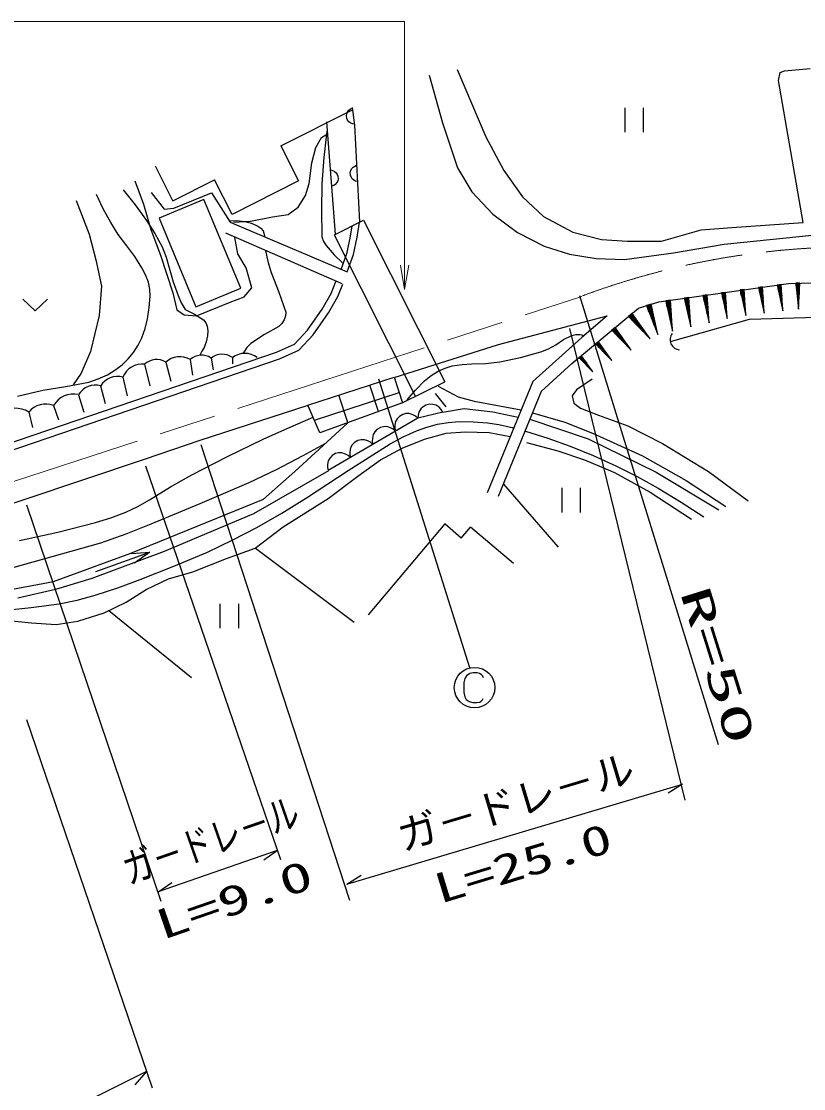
# Model space of a CAD drawing. Units: millimetres, scale not verified. Extents: x 40000 to 680000, y 20000 to 380000.
# Drawn here: x 173561 to 221489, y 273012 to 338436 of the extents above; entities that cross this region are included whole.
import ezdxf
from ezdxf.enums import TextEntityAlignment as Align

# ---------------------------------------------------------------- set-up
doc = ezdxf.new("R2010")
doc.units = ezdxf.units.MM
doc.header["$LTSCALE"] = 1000
doc.linetypes.add('CHAIN', pattern=[18.5, 12, -1.5, 3.5, -1.5])
for name, color, linetype, lineweight in [('M-BGD', 7, 'Continuous', 25), ('M-BMK', 2, 'CHAIN', 13), ('M-STR-HTXT', 7, 'Continuous', 13), ('M-STR-STR1', 1, 'Continuous', 25)]:
    doc.layers.add(name, color=color, linetype=linetype, lineweight=lineweight)
doc.styles.add('ＭＳ ゴシック', font='')
doc.styles.get('ＭＳ ゴシック').set_extended_font_data('MS Gothic')

# ---------------------------------------------------------------- blocks, each defined once
blk = doc.blocks.new('BUHIN163')
at = {"color": 7, "linetype": 'Continuous', "lineweight": 25}
for p, q in [((94, 940), (-931, -155)), ((-91, -942), (934, 153))]:
    blk.add_line(p, q, dxfattribs=at)
blk = doc.blocks.new('BUHIN195')
at = {"color": 7, "linetype": 'Continuous', "lineweight": 25}
for p, q in [((134, 248), (-469, -614)), ((-443, -633), (369, 528)), ((187, 211), (-416, -651)), ((-339, -324), (-518, -580)), ((-488, -600), (-101, -47)), ((-390, -669), (-3, -115)), ((-185, -432), (-364, -688))]:
    blk.add_line(p, q, dxfattribs=at)
blk.add_lwpolyline([(-357, -727), (459, 656), (-560, -584)], close=True, dxfattribs=at)
blk = doc.blocks.new('BUHIN242')
at = {"color": 7, "linetype": 'Continuous', "lineweight": 25}
blk.add_lwpolyline([(-776, 177), (-759, -15), (-700, -187), (-588, -393), (-438, -525), (-269, -625), (-29, -680), (167, -663), (359, -609), (550, -473), (674, -342), (776, -177)], dxfattribs=at)
blk = doc.blocks.new('BUHIN297')
at = {"color": 7, "linetype": 'Continuous', "lineweight": 25}
blk.add_lwpolyline([(304, -773), (241, 257), (-791, 252)], dxfattribs=at)
blk = doc.blocks.new('BUHIN5')
at = {"color": 7, "linetype": 'Continuous', "lineweight": 25}
blk.add_lwpolyline([(-807, -58), (-852, -179), (-848, -302), (-808, -434), (-729, -559), (-551, -726), (-384, -831), (-144, -867), (62, -820), (270, -672), (688, -225), (831, 1), (870, 179), (827, 399), (697, 589), (523, 751), (378, 861), (271, 884), (152, 885), (65, 847)], dxfattribs=at)
blk.add_circle((0, 0), 1244, dxfattribs=at)
blk = doc.blocks.new('open_arrow')
at = {"color": 0, "linetype": 'Continuous', "lineweight": -2}
blk.add_lwpolyline([(7.5, 1.25), (0, 0), (7.5, -1.25)], dxfattribs=at)

msp = doc.modelspace()

# ---------------------------------------------------------------- hatches: boundary and pattern name
at = {"layer": 'M-BGD'}
h = msp.add_hatch(dxfattribs=at)
h.set_pattern_fill('USER', color=256, style=0, pattern_type=2)
h.set_pattern_definition([(18.04, (191108, 314899), (-309.69, 950.84), []), (108.04, (191108, 314899), (-3803.4, -1238.8), []), (108.04, (193319, 314567), (-3803.4, -1238.8), [])])
h.paths.add_polyline_path([(191108, 314899), (196406, 316624), (196918, 315058), (191858, 313221)])

# ---------------------------------------------------------------- linework, layer by layer
for p, q in [((198540, 335132), (199357, 332205)), ((200270, 335493), (202017, 331355)), ((219949, 334803), (220041, 335309)), ((220041, 335309), (220316, 335401)), ((220316, 335401), (221880, 335539)), ((221466, 326113), (219949, 334803)), ((189465, 330798), (193842, 333020)), ((193822, 333162), (193976, 332082)), ((192813, 325392), (192279, 332267)), ((193976, 332082), (194284, 326138)), ((199357, 332205), (200276, 329448)), ((191608, 330702), (191952, 331315)), ((191952, 331315), (192222, 331487)), ((202017, 331355), (203120, 329286)), ((189465, 330798), (190551, 328658)), ((191362, 329768), (191608, 330702)), ((191190, 328491), (191362, 329768)), ((182852, 327442), (181776, 329561)), ((200276, 329448), (201161, 327984)), ((203120, 329286), (204270, 327677)), ((180508, 328663), (181049, 327239)), ((182852, 327442), (185392, 328731)), ((186479, 326591), (185392, 328731)), ((190551, 328658), (186479, 326591)), ((190969, 327755), (191190, 328491)), ((181512, 327948), (182314, 326930)), ((182900, 326992), (185214, 327917)), ((185214, 327917), (186355, 326128)), ((201161, 327984), (202454, 326623)), ((176923, 327460), (177709, 325397)), ((181049, 327239), (181491, 325667)), ((184748, 327512), (182005, 326375)), ((187000, 322082), (184748, 327512)), ((190527, 327043), (190969, 327755)), ((204270, 327677), (205557, 326481)), ((182314, 326930), (182900, 326992)), ((188956, 326453), (189914, 326601)), ((189914, 326601), (190527, 327043)), ((202454, 326623), (203952, 325499)), ((205557, 326481), (207350, 325516)), ((182005, 326375), (184257, 320945)), ((186355, 326128), (193513, 323073)), ((186549, 326134), (187605, 326183)), ((187605, 326183), (188956, 326453)), ((193734, 325261), (193830, 325908)), ((194130, 325202), (194268, 326130)), ((217098, 325791), (221466, 326113)), ((177709, 325397), (178126, 323826)), ((181491, 325667), (182080, 324096)), ((186078, 325480), (193205, 322364)), ((186819, 324194), (186647, 325176)), ((193529, 324264), (193734, 325261)), ((193914, 324153), (194130, 325202)), ((203952, 325499), (205586, 324648)), ((207350, 325516), (209098, 325056)), ((212776, 324964), (215213, 325654)), ((215213, 325654), (217098, 325791)), ((216614, 324785), (220426, 325159)), ((220426, 325159), (222605, 325397)), ((205586, 324648), (207151, 324172)), ((209098, 325056), (210707, 324964)), ((210707, 324964), (212776, 324964)), ((213517, 324240), (216614, 324785)), ((182080, 324096), (182841, 321787)), ((187335, 323334), (186819, 324194)), ((193145, 323231), (193529, 324264)), ((193513, 323073), (193914, 324153)), ((207151, 324172), (208785, 323900)), ((208785, 323900), (210521, 323832)), ((210521, 323832), (213517, 324240)), ((178126, 323826), (178470, 322205)), ((187679, 322107), (187335, 323334)), ((220555, 322373), (228665, 322579)), ((178470, 322205), (178323, 320412)), ((184257, 320945), (187000, 322082)), ((187212, 321542), (187679, 322107)), ((192535, 321761), (192830, 322499)), ((192941, 321564), (193248, 322332)), ((212618, 321239), (220555, 322373)), ((221047, 322051), (221039, 322363)), ((221071, 322364), (221088, 321688)), ((221130, 321313), (221103, 322364)), ((221135, 322365), (221171, 320950)), ((221194, 321314), (221167, 322366)), ((221191, 322367), (221208, 321691)), ((221235, 322056), (221227, 322368)), ((182841, 321787), (183087, 320756)), ((186353, 321223), (187212, 321542)), ((191982, 320802), (192535, 321761)), ((192371, 320577), (192941, 321564)), ((207756, 321627), (216247, 294109)), ((211380, 320861), (212618, 321239)), ((213127, 320917), (213075, 321283)), ((213112, 321289), (213226, 320494)), ((213327, 320057), (213150, 321294)), ((213187, 321299), (213425, 319635)), ((213402, 320068), (213225, 321305)), ((213253, 321309), (213367, 320514)), ((213348, 320948), (213296, 321315)), ((214265, 321095), (214215, 321443)), ((214251, 321448), (214358, 320695)), ((214454, 320281), (214286, 321453)), ((214322, 321458), (214547, 319881)), ((214525, 320292), (214358, 321463)), ((214384, 321467), (214492, 320714)), ((214474, 321125), (214424, 321473)), ((215402, 321274), (215355, 321602)), ((215389, 321607), (215491, 320896)), ((215581, 320506), (215423, 321612)), ((215456, 321617), (215669, 320127)), ((215648, 320515), (215490, 321622)), ((215515, 321625), (215617, 320914)), ((215600, 321303), (215553, 321631)), ((183087, 320756), (183529, 320437)), ((184290, 320388), (186353, 321223)), ((191096, 319510), (191982, 320802)), ((207291, 317459), (211380, 320861)), ((212007, 320632), (211899, 320987)), ((211935, 320998), (212170, 320230)), ((212337, 319814), (211972, 321009)), ((212008, 321020), (212499, 319412)), ((212409, 319836), (212044, 321031)), ((212072, 321040), (212306, 320272)), ((212221, 320698), (212113, 321052)), ((178323, 320412), (177807, 318202)), ((183529, 320437), (184290, 320388)), ((191449, 319229), (192371, 320577)), ((202795, 318632), (209456, 320385)), ((209456, 320385), (207892, 319064)), ((211042, 320050), (210805, 320334)), ((210835, 320359), (211348, 319742)), ((211663, 319423), (210864, 320383)), ((210893, 320407), (211968, 319115)), ((211721, 319471), (210922, 320432)), ((210944, 320450), (211457, 319833)), ((211214, 320192), (210977, 320477)), ((213342, 318803), (218170, 320182)), ((218170, 320182), (224837, 320366)), ((190299, 318647), (191096, 319510)), ((214239, 290700), (207161, 319611)), ((209993, 319251), (209781, 319506)), ((209807, 319527), (210266, 318975)), ((210548, 318690), (209833, 319549)), ((209859, 319571), (210821, 318414)), ((210600, 318733), (209885, 319593)), ((209905, 319609), (210364, 319057)), ((210146, 319379), (209934, 319633)), ((189192, 318167), (190299, 318647)), ((190565, 318272), (191449, 319229)), ((196410, 316612), (202795, 318632)), ((207892, 319064), (204899, 316367)), ((208966, 318434), (208791, 318644)), ((208813, 318661), (209191, 318207)), ((209423, 317972), (208834, 318679)), ((208856, 318697), (209648, 317745)), ((209466, 318008), (208877, 318715)), ((208893, 318729), (209272, 318274)), ((209092, 318539), (208918, 318749)), ((172549, 312484), (189192, 318167)), ((177807, 318202), (177218, 316876)), ((189371, 317754), (190565, 318272)), ((172694, 312058), (189371, 317754)), ((181111, 317420), (181437, 316092)), ((182409, 317546), (182726, 316382)), ((183897, 317704), (184042, 316750)), ((185195, 317799), (185305, 317066)), ((186492, 317831), (186488, 317434)), ((207308, 317473), (205411, 315747)), ((207916, 317635), (207766, 317815)), ((207785, 317830), (208109, 317440)), ((208308, 317239), (207803, 317845)), ((207822, 317861), (208501, 317044)), ((208345, 317270), (207840, 317876)), ((207854, 317888), (208178, 317498)), ((208025, 317725), (207875, 317905)), ((177218, 316876), (176727, 316164)), ((178420, 316090), (178701, 315014)), ((179782, 316628), (180043, 315487)), ((191108, 314899), (196406, 316624)), ((195435, 316514), (201017, 298824)), ((196406, 316624), (196918, 315058)), ((199101, 316070), (200314, 315423)), ((204899, 316367), (202094, 309544)), ((208538, 316506), (207583, 315858)), ((177059, 315552), (177382, 314486)), ((198906, 315615), (199571, 314815)), ((200314, 315423), (201312, 315153)), ((205411, 315747), (202768, 309301)), ((207583, 315858), (207310, 315482)), ((207310, 315482), (207413, 315039)), ((175540, 314887), (175830, 314012)), ((184514, 312769), (191135, 314908)), ((191858, 313221), (191108, 314899)), ((196918, 315058), (191858, 313221)), ((199370, 314482), (200692, 314695)), ((200692, 314695), (202445, 314506)), ((201312, 315153), (204180, 314617)), ((207413, 315039), (207822, 314732)), ((207822, 314732), (208913, 314289)), ((174020, 314476), (174252, 313539)), ((197854, 314108), (192350, 310898)), ((199390, 314487), (197854, 314108)), ((202445, 314506), (203997, 314174)), ((204712, 314041), (208282, 312851)), ((204875, 314440), (206868, 313859)), ((208913, 314289), (210721, 313641)), ((190323, 310842), (193536, 313812)), ((206868, 313859), (208552, 313202)), ((210721, 313641), (212836, 312549)), ((181111, 311594), (184514, 312769)), ((196895, 312276), (198259, 312822)), ((198259, 312822), (199589, 313197)), ((199589, 313197), (200749, 313265)), ((200749, 313265), (202215, 313231)), ((202215, 313231), (203511, 312993)), ((208282, 312851), (212462, 310802)), ((208552, 313202), (211626, 311800)), ((184550, 312500), (193662, 284557)), ((195564, 311560), (196895, 312276)), ((204513, 312617), (206423, 312106)), ((206423, 312106), (208061, 311560)), ((212836, 312549), (215667, 310844)), ((173731, 309124), (181111, 311594)), ((194172, 310552), (195564, 311560)), ((208061, 311560), (209902, 310776)), ((211626, 311800), (214296, 310289)), ((189458, 287046), (181179, 311163)), ((192369, 310875), (187776, 308239)), ((188402, 309147), (190323, 310842)), ((209902, 310776), (212085, 309582)), ((212462, 310802), (216291, 308483)), ((215667, 310844), (218088, 309036)), ((192364, 309188), (194172, 310552)), ((214296, 310289), (216723, 308698)), ((203102, 310059), (206445, 306205)), ((212085, 309582), (214609, 307911)), ((168903, 307511), (173731, 309124)), ((173880, 308809), (182102, 284495)), ((180269, 305834), (188402, 309147)), ((189601, 307448), (192364, 309188)), ((187776, 308239), (182316, 305943)), ((199499, 307625), (194800, 302057)), ((200517, 306766), (199499, 307625)), ((187896, 306152), (189601, 307448)), ((200517, 306766), (201077, 307429)), ((203707, 305209), (201077, 307429)), ((175536, 304102), (180269, 305834)), ((182316, 305943), (177873, 304286)), ((178129, 304716), (181425, 305891)), ((186122, 305504), (187896, 306152)), ((187910, 306146), (193956, 301617)), ((184076, 304686), (186122, 305504)), ((177873, 304286), (175651, 303608)), ((181217, 303609), (182581, 304258)), ((182581, 304258), (184076, 304686)), ((172374, 303499), (175536, 304102)), ((175651, 303608), (173354, 303081)), ((179989, 302825), (181217, 303609)), ((178625, 302177), (179989, 302825)), ((178911, 302315), (183979, 298225)), ((172588, 301734), (174191, 301563)), ((175691, 301461), (177022, 301665)), ((177022, 301665), (178625, 302177)), ((174191, 301563), (175691, 301461)), ((181605, 273044), (173894, 295622)), ((193497, 285544), (214074, 291686)), ((214074, 291686), (213198, 291125)), ((181908, 285071), (189260, 287621)), ((189259, 287619), (188408, 287019)), ((193497, 285544), (194373, 286105)), ((181920, 285060), (182771, 285659)), ((153526, 260302), (181253, 274077)), ((181194, 274021), (180508, 273239))]:
    msp.add_line(p, q, dxfattribs=at)
for points in [[(193969, 332127), (193850, 332151), (193745, 332196), (193623, 332275), (193548, 332375), (193496, 332486), (193474, 332640), (193493, 332761), (193536, 332879), (193631, 332991), (193720, 333064), (193828, 333117)], [(192271, 331708), (192093, 330096), (191976, 328481), (191944, 326865), (191972, 325220), (192074, 324947), (192232, 324697), (192729, 324130), (193253, 323605)], [(192507, 329328), (192625, 329297), (192727, 329245), (192844, 329159), (192912, 329054), (192956, 328939), (192968, 328785), (192942, 328665), (192891, 328551), (192789, 328445), (192696, 328378), (192585, 328331)], [(194156, 328611), (194039, 328645), (193938, 328700), (193824, 328789), (193758, 328896), (193717, 329011), (193709, 329166), (193738, 329285), (193792, 329398), (193897, 329501), (193991, 329566), (194104, 329610)], [(173333, 315452), (174872, 315832), (176288, 316049), (177697, 316325), (178273, 316521), (178829, 316774), (179292, 317053), (179730, 317387), (180099, 317742), (180429, 318144), (180713, 318580), (180942, 319046), (181142, 319617), (181285, 320210), (181394, 320892), (181444, 321592), (181424, 322021), (181343, 322448), (181172, 322893), (180940, 323327), (180506, 324016), (180016, 324680), (179502, 325375), (179038, 326104), (178583, 326946), (178157, 327816)], [(179796, 328098), (180538, 327182), (181236, 326224), (181740, 325432), (182193, 324607), (182429, 323983), (182612, 323327), (182865, 322465), (183174, 321627), (183358, 321180), (183592, 320767), (184171, 320482), (184713, 320144), (184855, 319964), (184949, 319748), (184991, 319460), (184974, 319154), (184893, 318790), (184752, 318439), (184628, 318211), (184487, 317981)], [(186279, 326208), (186769, 326221), (187249, 326173), (187652, 326062), (188058, 325884), (188234, 325765), (188366, 325601), (188425, 325445), (188465, 325274)], [(188514, 324390), (188659, 323712), (188864, 323046), (189343, 321845), (189766, 320619), (189749, 320381), (189671, 320145), (189524, 319923), (189328, 319738), (188452, 319242), (187615, 318695), (187381, 318446), (187192, 318156), (187178, 318130), (187163, 318104)], [(197200, 315244), (197705, 315836), (198264, 316397), (198664, 316718), (199105, 316994), (199524, 317182), (199965, 317313), (200558, 317410), (201165, 317447), (202022, 317472), (202885, 317557), (204143, 317834), (205393, 318171), (205865, 318366), (206315, 318617), (206784, 318925), (207280, 319180), (207524, 319245), (207771, 319249), (207885, 319220), (207997, 319177)], [(199390, 314487), (199288, 314650), (199159, 314776), (198968, 314908), (198776, 314959), (198581, 314972), (198343, 314913), (198177, 314811), (198031, 314677), (197923, 314471), (197872, 314299), (197854, 314108)], [(173457, 306603), (175786, 307131), (178111, 307719), (179040, 308001), (179958, 308342), (180694, 308697), (181404, 309107), (182696, 309896), (184013, 310630), (186184, 311756), (188383, 312829), (189897, 313507), (191430, 314166)], [(172438, 302328), (174159, 302502), (175881, 302737), (176983, 302965), (178083, 303255), (179469, 303704), (180848, 304215), (182913, 305031), (184959, 305906), (186484, 306631), (187982, 307411), (189524, 308296), (191035, 309232), (193582, 310912), (196159, 312539), (196951, 312966), (197768, 313340), (198408, 313569), (199066, 313741), (199716, 313850), (200382, 313900), (201242, 313896), (202112, 313832), (202824, 313725), (203531, 313558), (203624, 313531), (203718, 313504)], [(204444, 313313), (205825, 312886), (207188, 312403), (208590, 311825), (209978, 311188), (211288, 310529), (212579, 309812), (213988, 308956), (215379, 308069)], [(152398, 297252), (152666, 297512), (152972, 297724), (153391, 297872), (153848, 297967), (155336, 298308), (156793, 298704), (158053, 299092), (159305, 299541), (161003, 300222), (162687, 300962), (165745, 302393), (168828, 303768), (173627, 305128), (178432, 306480), (179973, 307024), (181505, 307629), (184524, 308876), (187518, 310177), (189186, 310973), (190826, 311822), (191500, 312191), (192180, 312568)], [(180283, 305820), (181425, 305891), (180495, 305227)]]:
    msp.add_lwpolyline(points, dxfattribs=at)
for points in [[(221011, 322390), (221175, 320794), (221258, 322396)], [(213037, 321312), (213451, 319452), (213329, 321353)], [(214179, 321470), (214572, 319707), (214456, 321509)], [(215322, 321628), (215693, 319963), (215583, 321665)], [(211858, 321009), (212554, 319235), (212139, 321095)], [(210758, 320339), (212087, 318972), (210985, 320527)], [(209739, 319509), (210927, 318287), (209941, 319678)], [(208757, 318647), (209736, 317640), (208924, 318785)], [(207737, 317817), (208576, 316954), (207880, 317936)]]:
    msp.add_lwpolyline(points, close=True, dxfattribs=at)
for centre, radius, start, end in [((213934, 318926), 630, 142.56775, 266.32025), ((184609, 316887), 1084, 57.315, 131.05481), ((185865, 316950), 1082, 54.52728, 128.26706), ((187252, 316818), 1266, 53.1301, 126.86987), ((180974, 316138), 1289, 83.89282, 157.6326), ((181844, 316618), 1087, 58.7023, 132.44208), ((183258, 316633), 1247, 59.20255, 132.94235), ((179460, 315452), 1220, 74.70139, 148.44119), ((178099, 314914), 1220, 74.70139, 148.44119), ((176743, 314207), 1382, 76.75946, 150.49927), ((173213, 313268), 1453, 56.25223, 129.992), ((175054, 313669), 1312, 68.28476, 142.02454)]:
    msp.add_arc(centre, radius, start, end, dxfattribs=at)
at = {"layer": 'M-BMK'}
msp.add_line((169239, 308975), (207907, 321576), dxfattribs=at)
msp.add_arc((224617, 276801), 47812, 59.95374, 110.41849, dxfattribs=at)
at = {"layer": 'M-STR-HTXT'}
msp.add_lwpolyline([(197045, 321999), (197045, 338436), (159709, 338436)], dxfattribs=at)
at = {"layer": 'M-STR-STR1'}
for p, q in [((192742, 325357), (194514, 326255)), ((194514, 326255), (199504, 316335)), ((192730, 325350), (197711, 315449)), ((196845, 315021), (199504, 316335))]:
    msp.add_line(p, q, dxfattribs=at)

# ---------------------------------------------------------------- block references
at = {"layer": 'M-BGD', "rotation": 223.10688}
for name, p in [('BUHIN163', (211112, 332393)), ('BUHIN297', (174411, 321051)), ('BUHIN195', (216700, 321011)), ('BUHIN195', (217831, 321197)), ('BUHIN195', (218967, 321344)), ('BUHIN195', (220103, 321490)), ('BUHIN242', (197166, 313706)), ('BUHIN242', (195790, 312904)), ('BUHIN242', (194414, 312102)), ('BUHIN242', (193038, 311299)), ('BUHIN163', (207248, 309085)), ('BUHIN163', (186308, 301981)), ('BUHIN5', (201328, 297594))]:
    msp.add_blockref(name, p, dxfattribs=at)
at = {"layer": 'M-STR-HTXT', "xscale": 200, "yscale": 200, "rotation": 90}
msp.add_blockref('open_arrow', (197045, 321999), dxfattribs=at)

# ---------------------------------------------------------------- texts
at = {"layer": 'M-BGD', "style": 'ＭＳ ゴシック'}
for s, rotation, width, p in [('R=50', 287.4, 2, (213370, 303296)), ('ガ－ドレ－ル', 19.2, 0.75, (180332, 285002)), ('L=25.0', 16.9, 1.5, (199347, 283802)), ('L=9.0', 19.1, 1.6, (182363, 281587))]:
    msp.add_text(s, height=1833, rotation=rotation, dxfattribs=dict(at, width=width)).set_placement(p, align=Align.BOTTOM_LEFT)
msp.add_text('ガ－ドレ－ル', height=1833, rotation=16.7, dxfattribs=at).set_placement((197079, 287040), align=Align.BOTTOM_LEFT)

doc.saveas('drawing.dxf')
